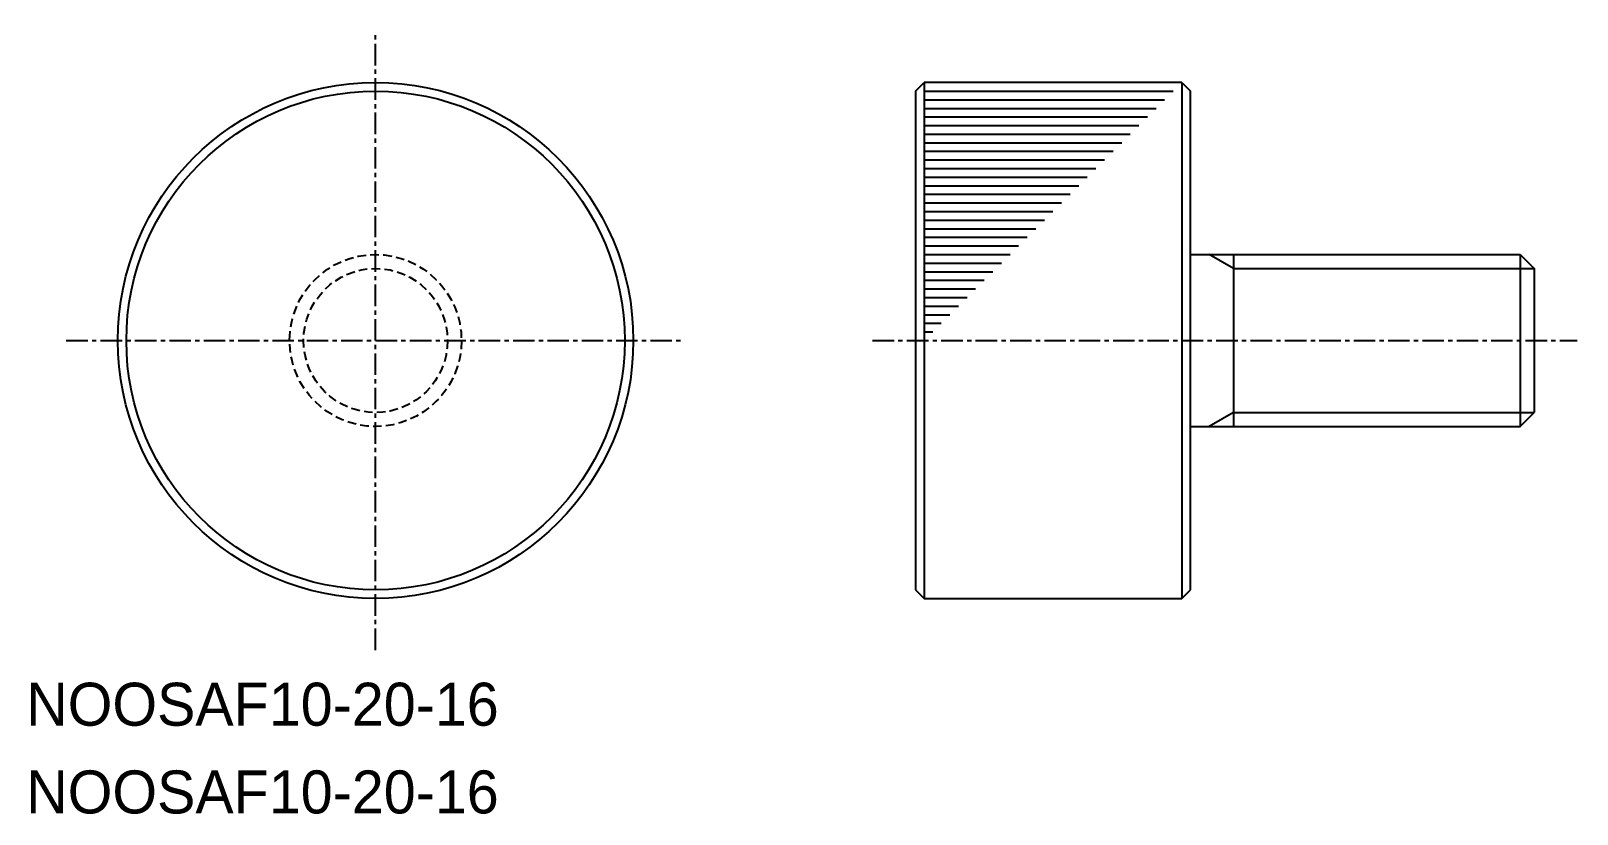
# Model space of a CAD drawing. Extents: x 0.3 to 90.3, y 0 to 45.5.
import ezdxf

# ---------------------------------------------------------------- set-up
doc = ezdxf.new("R2010")
doc.units = 0
doc.linetypes.add('CENTER', pattern=[2, 1.25, -0.25, 0.25, -0.25])
doc.linetypes.add('DASHED', pattern=[0.75, 0.5, -0.25])
doc.layers.get('0').update_dxf_attribs({"linetype": 'CONTINUOUS'})
doc.layers.add('CENTER', color=1, linetype='CENTER')

msp = doc.modelspace()

# ---------------------------------------------------------------- linework, layer by layer
at = {"color": 7, "linetype": 'CONTINUOUS'}
for p, q in [((51.75, 42), (52.25, 42.5)), ((52.25, 42.5), (52.25, 12.5)), ((67.25, 42.5), (52.25, 42.5)), ((67.25, 42.5), (67.25, 12.5)), ((67.25, 42.5), (67.75, 42)), ((51.75, 42), (51.75, 13)), ((52.25, 42), (66.75, 42)), ((52.25, 41.5), (66.25, 41.5)), ((67.75, 13), (67.75, 42)), ((52.25, 41), (65.75, 41)), ((52.25, 40.5), (65.25, 40.5)), ((52.25, 40), (64.75, 40)), ((52.25, 39.5), (64.25, 39.5)), ((52.25, 39), (63.75, 39)), ((52.25, 38.5), (63.25, 38.5)), ((52.25, 38), (62.75, 38)), ((52.25, 37.5), (62.25, 37.5)), ((52.25, 37), (61.75, 37)), ((52.25, 36.5), (61.25, 36.5)), ((52.25, 36), (60.75, 36)), ((52.25, 35.5), (60.25, 35.5)), ((52.25, 35), (59.75, 35)), ((52.25, 34.5), (59.25, 34.5)), ((52.25, 34), (58.75, 34)), ((52.25, 33.5), (58.25, 33.5)), ((52.25, 33), (57.75, 33)), ((52.25, 32.5), (57.25, 32.5)), ((67.75, 32.5), (86.938, 32.5)), ((70.25, 32.5), (70.25, 22.5)), ((86.934, 32.5), (86.934, 22.5)), ((86.938, 32.5), (87.75, 31.688)), ((52.25, 32), (56.75, 32)), ((52.25, 31.5), (56.25, 31.5)), ((87.75, 31.688), (87.75, 23.312)), ((52.25, 31), (55.75, 31)), ((52.25, 30.5), (55.25, 30.5)), ((52.25, 30), (54.75, 30)), ((52.25, 29.5), (54.25, 29.5)), ((52.25, 29), (53.75, 29)), ((52.25, 28.5), (53.25, 28.5)), ((52.25, 28), (52.75, 28)), ((67.75, 22.5), (86.938, 22.5)), ((86.938, 22.5), (87.75, 23.312)), ((51.75, 13), (52.25, 12.5)), ((67.25, 12.5), (67.75, 13)), ((52.25, 12.5), (67.25, 12.5))]:
    msp.add_line(p, q, dxfattribs=at)
at = {"color": 3, "linetype": 'CONTINUOUS'}
for p, q in [((70.25, 31.688), (68.843, 32.5)), ((70.25, 31.688), (87.75, 31.688)), ((70.25, 23.312), (68.844, 22.5)), ((70.25, 23.312), (87.75, 23.312))]:
    msp.add_line(p, q, dxfattribs=at)
at = {"color": 7, "linetype": 'CONTINUOUS'}
for radius in [15, 14.5]:
    msp.add_circle((20.329, 27.5), radius, dxfattribs=at)
at = {"color": 3, "linetype": 'DASHED'}
for radius in [5, 4.188]:
    msp.add_circle((20.329, 27.5), radius, dxfattribs=at)
at = {"layer": 'CENTER', "color": 1, "linetype": 'CENTER'}
for p, q in [((20.329, 9.5), (20.329, 45.5)), ((2.329, 27.5), (38.329, 27.5)), ((49.25, 27.5), (90.25, 27.5))]:
    msp.add_line(p, q, dxfattribs=at)

# ---------------------------------------------------------------- texts
at = {"color": 7, "linetype": 'CONTINUOUS'}
for p in [(0, 5.101), (0, 0)]:
    msp.add_text('NOOSAF10-20-16', height=2.5, dxfattribs=at).set_placement(p)

doc.saveas('drawing.dxf')
